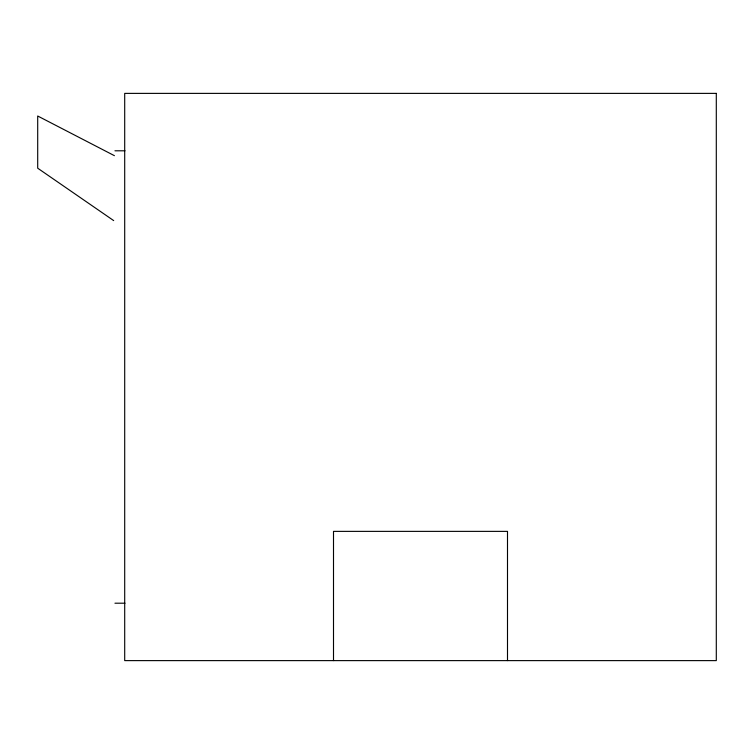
<?xml version="1.0" encoding="UTF-8"?>
<svg xmlns="http://www.w3.org/2000/svg" width="754" height="754" viewBox="0 0 754 754"><rect width="100%" height="100%" fill="white"/><g stroke="black" fill="none" stroke-linecap="round" stroke-linejoin="round"><path stroke-width="1.13" d="M114.947 150.8L124.994 150.8M114.947 603.2L124.994 603.2M114.41 155.673L37.7 116.003L37.7 168.199L113.684 220.602M507.499 660.617L507.499 531.372L333.504 531.372L333.504 660.617M716.3 93.383L124.702 93.383L124.702 660.617L716.3 660.617L716.3 93.383"/></g></svg>
